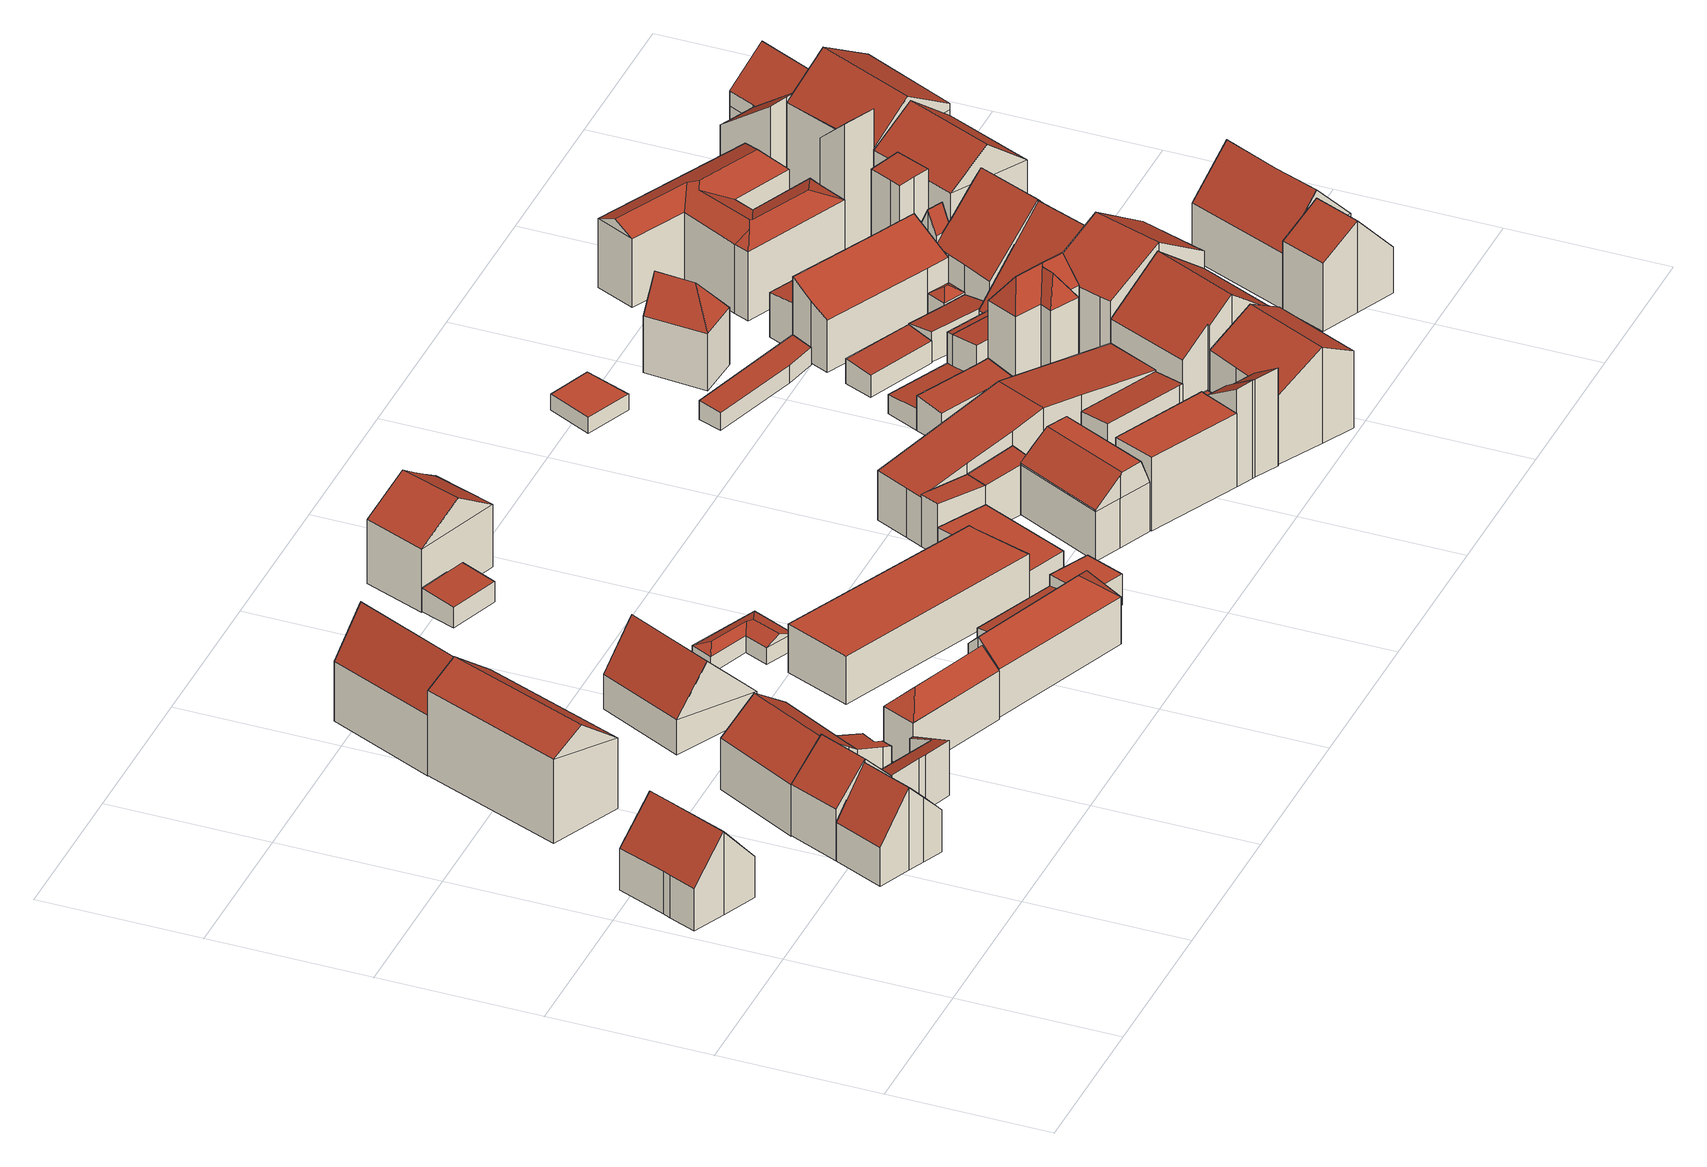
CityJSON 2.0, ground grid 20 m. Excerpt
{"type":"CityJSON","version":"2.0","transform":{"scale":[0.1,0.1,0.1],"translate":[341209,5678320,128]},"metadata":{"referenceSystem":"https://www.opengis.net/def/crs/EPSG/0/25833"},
"CityObjects":{
"building1":{"type":"Building","attributes":{"Dachtyp_tdc":"tdcGableRoof","Gemeindeschluessel":14729160,"Dachneigung":49.8,"QualitaetDacherkennung":57,"Geometrietyp2DReferenz":"3000","function":"31001_9998","roofType":"3100","measuredHeight":11.06},"geometry":[{"type":"MultiSurface","lod":"2","boundaries":[[[0,1,2,3]],[[1,4,5,2]],[[4,6,7,5]],[[6,8,9,7]],[[8,10,11,9]],[[10,12,13,11]],[[12,14,15,13]],[[14,0,3,15]],[[10,8,6,4,1,0]],[[0,14,12,10]],[[3,2,5,7,9,11,13,15]]],"semantics":{"surfaces":[{"type":"WallSurface"},{"type":"RoofSurface"},{"type":"GroundSurface"}],"values":[0,0,0,0,0,0,0,0,1,1,2]}}]},
"building2":{"type":"Building","attributes":{"Dachtyp_tdc":"tdcGableRoof","Gemeindeschluessel":14729160,"Dachneigung":52.69,"QualitaetDacherkennung":52,"Geometrietyp2DReferenz":"3000","function":"31001_9998","roofType":"3100","measuredHeight":10.91},"geometry":[{"type":"MultiSurface","lod":"2","boundaries":[[[16,17,18,19]],[[17,20,21,18]],[[20,22,23,21]],[[22,24,25,23]],[[24,26,27,25]],[[26,28,29,27]],[[28,30,31,29]],[[30,32,33,31]],[[32,34,35,33]],[[34,16,19,35]],[[30,28,26,24]],[[24,22,20,17,16,34,32,30]],[[19,18,21,23,25,27,29,31,33,35]]],"semantics":{"surfaces":[{"type":"WallSurface"},{"type":"RoofSurface"},{"type":"GroundSurface"}],"values":[0,0,0,0,0,0,0,0,0,0,1,1,2]}}]},
"building3":{"type":"Building","attributes":{"Dachtyp_tdc":"tdcGableRoof","Gemeindeschluessel":14729160,"Dachneigung":45.32,"QualitaetDacherkennung":79,"Geometrietyp2DReferenz":"3000","function":"31001_9998","roofType":"3100","measuredHeight":11.33},"geometry":[{"type":"MultiSurface","lod":"2","boundaries":[[[36,37,38,39]],[[37,40,41,38]],[[40,42,33,41]],[[42,43,44,33]],[[43,45,29,44]],[[45,46,47,29]],[[46,48,49,47]],[[48,50,51,49]],[[50,52,53,51]],[[52,36,39,53]],[[48,46,45,43]],[[43,42,40,37,36,52,50,48]],[[39,38,41,33,44,29,47,49,51,53]]],"semantics":{"surfaces":[{"type":"WallSurface"},{"type":"RoofSurface"},{"type":"GroundSurface"}],"values":[0,0,0,0,0,0,0,0,0,0,1,1,2]}}]},
"building4":{"type":"Building","attributes":{"Dachtyp_tdc":"tdcGableRoof","Gemeindeschluessel":14729160,"Dachneigung":38.03,"QualitaetDacherkennung":57,"Geometrietyp2DReferenz":"3000","function":"31001_9998","roofType":"3100","measuredHeight":13.62},"geometry":[{"type":"MultiSurface","lod":"2","boundaries":[[[54,55,56,57]],[[55,58,59,56]],[[58,60,61,59]],[[60,54,57,61]],[[58,55,62]],[[54,60,63]],[[55,54,63,62]],[[60,58,62,63]],[[57,56,59,61]]],"semantics":{"surfaces":[{"type":"WallSurface"},{"type":"RoofSurface"},{"type":"GroundSurface"}],"values":[0,0,0,0,0,0,1,1,2]}}]},
"building5":{"type":"Building","attributes":{"Dachtyp_tdc":"tdcPolyFlatRoof","Gemeindeschluessel":14729160,"Dachneigung":23.69,"QualitaetDacherkennung":56,"Geometrietyp2DReferenz":"3000","function":"31001_9998","roofType":"2100","measuredHeight":7.4},"geometry":[{"type":"MultiSurface","lod":"2","boundaries":[[[64,65,66,67]],[[65,68,69,66]],[[68,70,71,69]],[[70,72,73,71]],[[72,74,75,73]],[[74,76,77,75]],[[76,78,79,77]],[[78,64,67,79]],[[78,76,74,72,70,68,65,64]],[[67,66,69,71,73,75,77,79]]],"semantics":{"surfaces":[{"type":"WallSurface"},{"type":"RoofSurface"},{"type":"GroundSurface"}],"values":[0,0,0,0,0,0,0,0,1,2]}}]},
"building6":{"type":"Building","attributes":{"Dachtyp_tdc":"tdcGableRoof","Gemeindeschluessel":14729160,"Dachneigung":35.91,"QualitaetDacherkennung":65,"Geometrietyp2DReferenz":"3000","function":"31001_9998","roofType":"3100","measuredHeight":10.39},"geometry":[{"type":"MultiSurface","lod":"2","boundaries":[[[80,81,82,83]],[[81,84,85,82]],[[84,86,87,85]],[[86,88,89,87]],[[88,90,91,89]],[[90,92,93,91]],[[92,94,95,93]],[[94,80,83,95]],[[90,88,86,84]],[[84,81,80,94,92,90]],[[83,82,85,87,89,91,93,95]]],"semantics":{"surfaces":[{"type":"WallSurface"},{"type":"RoofSurface"},{"type":"GroundSurface"}],"values":[0,0,0,0,0,0,0,0,1,1,2]}}]},
"building7":{"type":"Building","attributes":{"Dachtyp_tdc":"tdcPolyFlatRoof","Gemeindeschluessel":14729160,"Dachneigung":19.47,"QualitaetDacherkennung":64,"Geometrietyp2DReferenz":"3000","function":"31001_9998","roofType":"2100","measuredHeight":6.83},"geometry":[{"type":"MultiSurface","lod":"2","boundaries":[[[80,94,96,53]],[[94,97,98,96]],[[97,99,100,98]],[[99,101,102,100]],[[101,103,104,102]],[[103,105,106,104]],[[105,80,53,106]],[[105,103,101,99,97,94,80]],[[53,96,98,100,102,104,106]]],"semantics":{"surfaces":[{"type":"WallSurface"},{"type":"RoofSurface"},{"type":"GroundSurface"}],"values":[0,0,0,0,0,0,0,1,2]}}]},
"building8":{"type":"Building","attributes":{"Dachtyp_tdc":"tdcGableRoof","Gemeindeschluessel":14729160,"Dachneigung":51.71,"QualitaetDacherkennung":82,"Geometrietyp2DReferenz":"3000","function":"31001_9998","roofType":"3100","measuredHeight":13.86},"geometry":[{"type":"MultiSurface","lod":"2","boundaries":[[[107,108,109,110]],[[108,111,112,109]],[[111,113,114,112]],[[113,107,110,114]],[[111,108,115]],[[107,113,116]],[[108,107,116,115]],[[113,111,115,116]],[[110,109,112,114]]],"semantics":{"surfaces":[{"type":"WallSurface"},{"type":"RoofSurface"},{"type":"GroundSurface"}],"values":[0,0,0,0,0,0,1,1,2]}}]},
"building9":{"type":"Building","attributes":{"Dachtyp_tdc":"tdcFreeFormRoof","Gemeindeschluessel":14729160,"Dachneigung":43.48,"QualitaetDacherkennung":66,"Geometrietyp2DReferenz":"3000","function":"31001_9998","roofType":"5000","measuredHeight":8.7},"geometry":[{"type":"MultiSurface","lod":"2","boundaries":[[[117,118,119,120]],[[118,121,122,119]],[[121,123,124,122]],[[123,125,126,124]],[[125,127,128,126]],[[127,117,120,128]],[[129,130,118,117]],[[127,131,130,129]],[[131,125,123,121,118,130]],[[117,127,129]],[[127,125,131]],[[120,119,122,124,126,128]]],"semantics":{"surfaces":[{"type":"WallSurface"},{"type":"RoofSurface"},{"type":"GroundSurface"}],"values":[0,0,0,0,0,0,1,1,1,0,0,2]}}]},
"building10":{"type":"Building","attributes":{"Dachtyp_tdc":"tdcFreeFormRoof","Gemeindeschluessel":14729160,"Dachneigung":45.43,"QualitaetDacherkennung":62,"Geometrietyp2DReferenz":"3000","function":"31001_9998","roofType":"5000","measuredHeight":10.4},"geometry":[{"type":"MultiSurface","lod":"2","boundaries":[[[132,133,134,135]],[[133,136,137,134]],[[136,138,139,137]],[[138,140,141,139]],[[140,142,143,141]],[[142,132,135,143]],[[144,145,138,136]],[[142,140,145,144,133,132]],[[136,133,144]],[[140,138,145]],[[135,134,137,139,141,143]]],"semantics":{"surfaces":[{"type":"WallSurface"},{"type":"RoofSurface"},{"type":"GroundSurface"}],"values":[0,0,0,0,0,0,1,1,0,0,2]}}]},
"building11":{"type":"Building","attributes":{"Dachtyp_tdc":"tdcHipAndGableRoof","Gemeindeschluessel":14729160,"Dachneigung":43.67,"QualitaetDacherkennung":72,"Geometrietyp2DReferenz":"3000","function":"31001_9998","roofType":"5000","measuredHeight":9.26},"geometry":[{"type":"MultiSurface","lod":"2","boundaries":[[[146,147,148,149]],[[147,150,151,148]],[[150,152,153,151]],[[152,154,155,153]],[[154,156,157,155]],[[156,158,159,157]],[[158,146,149,159]],[[154,152,160]],[[152,150,147,146,158,160]],[[158,156,154,160]],[[149,148,151,153,155,157,159]]],"semantics":{"surfaces":[{"type":"WallSurface"},{"type":"RoofSurface"},{"type":"GroundSurface"}],"values":[0,0,0,0,0,0,0,1,1,1,2]}}]},
"building12":{"type":"Building","attributes":{"Dachtyp_tdc":"tdcFreeFormRoof","Gemeindeschluessel":14729160,"Dachneigung":22.75,"QualitaetDacherkennung":41,"Geometrietyp2DReferenz":"3000","function":"31001_9998","roofType":"5000","measuredHeight":3.1},"geometry":[{"type":"MultiSurface","lod":"2","boundaries":[[[161,162,163,164]],[[162,165,166,163]],[[165,167,168,166]],[[167,169,170,168]],[[169,171,172,170]],[[171,161,164,172]],[[173,171,169]],[[174,173,169,167]],[[175,176,174,167,165]],[[175,165,162]],[[176,175,162,161]],[[173,174,176,161,171]],[[164,163,166,168,170,172]]],"semantics":{"surfaces":[{"type":"WallSurface"},{"type":"RoofSurface"},{"type":"GroundSurface"}],"values":[0,0,0,0,0,0,1,1,1,0,1,1,2]}}]},
"building13":{"type":"Building","attributes":{"Dachtyp_tdc":"tdcPolyFlatRoof","Gemeindeschluessel":14729160,"Dachneigung":0,"QualitaetDacherkennung":70,"Geometrietyp2DReferenz":"3000","function":"31001_9998","roofType":"1000","measuredHeight":6.33},"geometry":[{"type":"MultiSurface","lod":"2","boundaries":[[[177,178,179,180]],[[178,181,182,179]],[[181,183,184,182]],[[183,185,186,184]],[[185,177,180,186]],[[185,183,181,178,177]],[[180,179,182,184,186]]],"semantics":{"surfaces":[{"type":"WallSurface"},{"type":"RoofSurface"},{"type":"GroundSurface"}],"values":[0,0,0,0,0,1,2]}}]},
"building14":{"type":"Building","attributes":{"Dachtyp_tdc":"tdcPolyFlatRoof","Gemeindeschluessel":14729160,"Dachneigung":7.71,"QualitaetDacherkennung":52,"Geometrietyp2DReferenz":"3000","function":"31001_9998","roofType":"2100","measuredHeight":3.51},"geometry":[{"type":"MultiSurface","lod":"2","boundaries":[[[187,188,153,189]],[[188,190,151,153]],[[190,191,148,151]],[[191,192,193,148]],[[192,187,189,193]],[[192,191,190,188,187]],[[189,153,151,148,193]]],"semantics":{"surfaces":[{"type":"WallSurface"},{"type":"RoofSurface"},{"type":"GroundSurface"}],"values":[0,0,0,0,0,1,2]}}]},
"building15":{"type":"Building","attributes":{"Dachtyp_tdc":"tdcPolyFlatRoof","Gemeindeschluessel":14729160,"Dachneigung":4.31,"QualitaetDacherkennung":67,"Geometrietyp2DReferenz":"3000","function":"31001_9998","roofType":"2100","measuredHeight":3.12},"geometry":[{"type":"MultiSurface","lod":"2","boundaries":[[[194,195,196,197]],[[195,198,199,196]],[[198,200,201,199]],[[200,194,197,201]],[[200,198,195,194]],[[197,196,199,201]]],"semantics":{"surfaces":[{"type":"WallSurface"},{"type":"RoofSurface"},{"type":"GroundSurface"}],"values":[0,0,0,0,1,2]}}]},
"building16":{"type":"Building","attributes":{"Dachtyp_tdc":"tdcFreeFormRoof","Gemeindeschluessel":14729160,"Dachneigung":32.2,"QualitaetDacherkennung":56,"Geometrietyp2DReferenz":"3000","function":"31001_9998","roofType":"5000","measuredHeight":12.12},"geometry":[{"type":"MultiSurface","lod":"2","boundaries":[[[202,203,204,205]],[[203,206,207,204]],[[206,208,209,207]],[[208,210,211,209]],[[210,212,213,211]],[[212,202,205,213]],[[214,215,208,206]],[[203,202,212,210,215,214]],[[210,208,215]],[[206,203,214]],[[205,204,207,209,211,213]]],"semantics":{"surfaces":[{"type":"WallSurface"},{"type":"RoofSurface"},{"type":"GroundSurface"}],"values":[0,0,0,0,0,0,1,1,0,0,2]}}]},
"building17":{"type":"Building","attributes":{"Dachtyp_tdc":"tdcPolyFlatRoof","Gemeindeschluessel":14729160,"Dachneigung":0,"QualitaetDacherkennung":23,"Geometrietyp2DReferenz":"3000","function":"31001_9998","roofType":"1000","measuredHeight":4.04},"geometry":[{"type":"MultiSurface","lod":"2","boundaries":[[[216,217,218,219]],[[217,220,221,218]],[[220,222,223,221]],[[222,216,219,223]],[[222,220,217,216]],[[219,218,221,223]]],"semantics":{"surfaces":[{"type":"WallSurface"},{"type":"RoofSurface"},{"type":"GroundSurface"}],"values":[0,0,0,0,1,2]}}]},
"building18":{"type":"Building","attributes":{"Dachtyp_tdc":"tdcPolyFlatRoof","Gemeindeschluessel":14729160,"Dachneigung":0,"QualitaetDacherkennung":73,"Geometrietyp2DReferenz":"3000","function":"31001_9998","roofType":"1000","measuredHeight":3.64},"geometry":[{"type":"MultiSurface","lod":"2","boundaries":[[[224,225,226,227]],[[225,228,229,226]],[[228,230,231,229]],[[230,232,233,231]],[[232,234,235,233]],[[234,224,227,235]],[[234,232,230,228,225,224]],[[227,226,229,231,233,235]]],"semantics":{"surfaces":[{"type":"WallSurface"},{"type":"RoofSurface"},{"type":"GroundSurface"}],"values":[0,0,0,0,0,0,1,2]}}]},
"building19":{"type":"Building","attributes":{"Dachtyp_tdc":"tdcCutGableRoof","Gemeindeschluessel":14729160,"Dachneigung":37.45,"QualitaetDacherkennung":50,"Geometrietyp2DReferenz":"3000","function":"31001_9998","roofType":"9999","measuredHeight":9.85},"geometry":[{"type":"MultiSurface","lod":"2","boundaries":[[[236,237,238,239]],[[237,240,241,238]],[[240,242,243,241]],[[242,244,245,243]],[[244,246,247,245]],[[246,248,249,247]],[[248,236,239,249]],[[250,251,252,253,254,255]],[[244,256,257,258,259]],[[258,253,252,259]],[[240,257,256,242]],[[237,254,253,258,257,240]],[[242,256,244]],[[236,255,254,237]],[[248,250,255,236]],[[246,251,250,248]],[[244,259,252,251,246]],[[239,238,241,243,245,247,249]]],"semantics":{"surfaces":[{"type":"WallSurface"},{"type":"RoofSurface"},{"type":"GroundSurface"}],"values":[0,0,0,0,0,0,0,1,1,1,0,0,0,0,0,0,0,2]}}]},
"building20":{"type":"Building","attributes":{"Dachtyp_tdc":"tdcPolyFlatRoof","Gemeindeschluessel":14729160,"Dachneigung":5.41,"QualitaetDacherkennung":59,"Geometrietyp2DReferenz":"3000","function":"31001_9998","roofType":"2100","measuredHeight":6.73},"geometry":[{"type":"MultiSurface","lod":"2","boundaries":[[[260,261,262,227]],[[261,263,264,262]],[[263,265,266,264]],[[265,236,267,266]],[[236,260,227,267]],[[236,265,263,261,260]],[[227,262,264,266,267]]],"semantics":{"surfaces":[{"type":"WallSurface"},{"type":"RoofSurface"},{"type":"GroundSurface"}],"values":[0,0,0,0,0,1,2]}}]},
"building21":{"type":"Building","attributes":{"Gemeindeschluessel":14729160,"Geometrietyp2DReferenz":"3000","function":"31001_9998","roofType":"9999"},"children":["building21-1","building21-2","building21-3"]},
"building21-1":{"type":"BuildingPart","attributes":{"Dachtyp_tdc":"tdcPolyFlatRoof","Dachneigung":0,"QualitaetDacherkennung":67,"Geometrietyp2DReferenz":"3000","roofType":"1000","measuredHeight":9.72},"parents":["building21"],"geometry":[{"type":"MultiSurface","lod":"2","boundaries":[[[268,269,270,271]],[[269,272,273,270]],[[274,275,276,277]],[[275,268,271,276]],[[275,274,272,269,268]],[[271,270,273,277,276]],[[277,273,272,274]]],"semantics":{"surfaces":[{"type":"WallSurface"},{"type":"RoofSurface"},{"type":"GroundSurface"},{"type":"ClosureSurface"}],"values":[0,0,0,0,1,2,3]}}]},
"building21-2":{"type":"BuildingPart","attributes":{"Dachtyp_tdc":"tdcPolyFlatRoof","Dachneigung":34.89,"QualitaetDacherkennung":57,"Geometrietyp2DReferenz":"3000","roofType":"2100","measuredHeight":12.95},"parents":["building21"],"geometry":[{"type":"MultiSurface","lod":"2","boundaries":[[[278,279,280,281]],[[279,282,283,280]],[[282,284,285,283]],[[284,282,279,278,286]],[[281,280,283,285]],[[278,281,285,284,286]]],"semantics":{"surfaces":[{"type":"WallSurface"},{"type":"RoofSurface"},{"type":"GroundSurface"},{"type":"ClosureSurface"}],"values":[0,0,0,1,2,3]}}]},
"building21-3":{"type":"BuildingPart","attributes":{"Dachtyp_tdc":"tdcPolyFlatRoof","Dachneigung":34.22,"QualitaetDacherkennung":49,"Geometrietyp2DReferenz":"3000","roofType":"2100","measuredHeight":12.9},"parents":["building21"],"geometry":[{"type":"MultiSurface","lod":"2","boundaries":[[[287,288,289,273,272]],[[288,290,278,281,289]],[[284,291,292,285]],[[291,293,274,277,292]],[[293,291,284,286,290,288,287]],[[273,289,281,285,292,277]],[[286,278,290]],[[285,281,278,286,284]],[[287,272,274,293]],[[272,273,277,274]]],"semantics":{"surfaces":[{"type":"WallSurface"},{"type":"RoofSurface"},{"type":"GroundSurface"},{"type":"ClosureSurface"}],"values":[0,0,0,0,1,2,0,3,0,3]}}]},
"building22":{"type":"Building","attributes":{"Gemeindeschluessel":14729160,"Geometrietyp2DReferenz":"3000","function":"31001_9998","roofType":"9999"},"children":["building22-1","building22-2","building22-3"]},
"building22-1":{"type":"BuildingPart","attributes":{"Dachtyp_tdc":"tdcPolyFlatRoof","Dachneigung":5.99,"QualitaetDacherkennung":62,"Geometrietyp2DReferenz":"3000","roofType":"2100","measuredHeight":6.93},"parents":["building22"],"geometry":[{"type":"MultiSurface","lod":"2","boundaries":[[[294,295,296,297]],[[295,298,299,296]],[[298,300,301,299]],[[302,294,297,303]],[[302,300,298,295,294]],[[297,296,299,301,303]],[[303,301,300,302]]],"semantics":{"surfaces":[{"type":"WallSurface"},{"type":"RoofSurface"},{"type":"GroundSurface"},{"type":"ClosureSurface"}],"values":[0,0,0,0,1,2,3]}}]},
"building22-2":{"type":"BuildingPart","attributes":{"Dachtyp_tdc":"tdcGableRoof","Dachneigung":10.01,"QualitaetDacherkennung":17,"Geometrietyp2DReferenz":"3000","roofType":"3100","measuredHeight":9.73},"parents":["building22"],"geometry":[{"type":"MultiSurface","lod":"2","boundaries":[[[304,305,306,307]],[[305,308,309,306]],[[308,310,311,309]],[[310,312,313,311]],[[312,314,302,303,313]],[[315,316,317,301,300]],[[316,318,319,317]],[[318,320,261,321,319]],[[316,315,314,312,310]],[[310,308,305,304,322,320,318,316]],[[307,306,309,311,313,303,301,317,319,321]],[[300,302,314,315]],[[300,301,303,302]],[[322,261,320]],[[304,307,321,261,322]]],"semantics":{"surfaces":[{"type":"WallSurface"},{"type":"RoofSurface"},{"type":"GroundSurface"},{"type":"ClosureSurface"}],"values":[0,0,0,0,0,0,0,0,1,1,2,0,3,0,3]}}]},
"building22-3":{"type":"BuildingPart","attributes":{"Dachtyp_tdc":"tdcPolyFlatRoof","Dachneigung":4.79,"QualitaetDacherkennung":54,"Geometrietyp2DReferenz":"3000","roofType":"2100","measuredHeight":6.9},"parents":["building22"],"geometry":[{"type":"MultiSurface","lod":"2","boundaries":[[[261,260,323,321]],[[260,324,325,323]],[[324,326,304,307,325]],[[326,324,260,261,322]],[[321,323,325,307]],[[322,304,326]],[[261,321,307,304,322]]],"semantics":{"surfaces":[{"type":"WallSurface"},{"type":"RoofSurface"},{"type":"GroundSurface"},{"type":"ClosureSurface"}],"values":[0,0,0,1,2,0,3]}}]},
"building23":{"type":"Building","attributes":{"Dachtyp_tdc":"tdcPolyFlatRoof","Gemeindeschluessel":14729160,"Dachneigung":0,"QualitaetDacherkennung":87,"Geometrietyp2DReferenz":"3000","function":"31001_9998","roofType":"1000","measuredHeight":2.1},"geometry":[{"type":"MultiSurface","lod":"2","boundaries":[[[327,328,329,330]],[[328,331,332,329]],[[331,333,334,332]],[[333,327,330,334]],[[333,331,328,327]],[[330,329,332,334]]],"semantics":{"surfaces":[{"type":"WallSurface"},{"type":"RoofSurface"},{"type":"GroundSurface"}],"values":[0,0,0,0,1,2]}}]},
"building24":{"type":"Building","attributes":{"Dachtyp_tdc":"tdcPolyFlatRoof","Gemeindeschluessel":14729160,"Dachneigung":0,"QualitaetDacherkennung":51,"Geometrietyp2DReferenz":"3000","function":"31001_9998","roofType":"1000","measuredHeight":3.77},"geometry":[{"type":"MultiSurface","lod":"2","boundaries":[[[335,336,337,338]],[[336,339,340,337]],[[339,341,342,340]],[[341,343,344,342]],[[343,345,346,344]],[[345,335,338,346]],[[345,343,341,339,336,335]],[[338,337,340,342,344,346]]],"semantics":{"surfaces":[{"type":"WallSurface"},{"type":"RoofSurface"},{"type":"GroundSurface"}],"values":[0,0,0,0,0,0,1,2]}}]},
"building25":{"type":"Building","attributes":{"Dachtyp_tdc":"tdcPolyFlatRoof","Gemeindeschluessel":14729160,"Dachneigung":6.42,"QualitaetDacherkennung":76,"Geometrietyp2DReferenz":"3000","function":"31001_9998","roofType":"2100","measuredHeight":4.67},"geometry":[{"type":"MultiSurface","lod":"2","boundaries":[[[347,348,349,350]],[[348,351,352,349]],[[351,353,354,352]],[[353,355,356,354]],[[355,347,350,356]],[[355,353,351,348,347]],[[350,349,352,354,356]]],"semantics":{"surfaces":[{"type":"WallSurface"},{"type":"RoofSurface"},{"type":"GroundSurface"}],"values":[0,0,0,0,0,1,2]}}]},
"building26":{"type":"Building","attributes":{"Dachtyp_tdc":"tdcGableRoof","Gemeindeschluessel":14729160,"Dachneigung":30.33,"QualitaetDacherkennung":62,"Geometrietyp2DReferenz":"3000","function":"31001_9998","roofType":"3100","measuredHeight":12.71},"geometry":[{"type":"MultiSurface","lod":"2","boundaries":[[[357,358,359,360]],[[358,361,362,359]],[[361,363,338,362]],[[363,364,346,338]],[[364,365,366,346]],[[365,367,368,366]],[[367,369,370,368]],[[369,357,360,370]],[[365,364,363,361,358,357]],[[357,369,367,365]],[[360,359,362,338,346,366,368,370]]],"semantics":{"surfaces":[{"type":"WallSurface"},{"type":"RoofSurface"},{"type":"GroundSurface"}],"values":[0,0,0,0,0,0,0,0,1,1,2]}}]},
"building27":{"type":"Building","attributes":{"Dachtyp_tdc":"tdcPolyFlatRoof","Gemeindeschluessel":14729160,"Dachneigung":4.83,"QualitaetDacherkennung":53,"Geometrietyp2DReferenz":"3000","function":"31001_9998","roofType":"2100","measuredHeight":2.94},"geometry":[{"type":"MultiSurface","lod":"2","boundaries":[[[371,372,352,373]],[[372,374,349,352]],[[374,375,376,349]],[[375,371,373,376]],[[375,374,372,371]],[[373,352,349,376]]],"semantics":{"surfaces":[{"type":"WallSurface"},{"type":"RoofSurface"},{"type":"GroundSurface"}],"values":[0,0,0,0,1,2]}}]},
"building28":{"type":"Building","attributes":{"Dachtyp_tdc":"tdcPolyFlatRoof","Gemeindeschluessel":14729160,"Dachneigung":4.22,"QualitaetDacherkennung":62,"Geometrietyp2DReferenz":"3000","function":"31001_9998","roofType":"2100","measuredHeight":2.52},"geometry":[{"type":"MultiSurface","lod":"2","boundaries":[[[377,378,379,380]],[[378,381,382,379]],[[381,383,384,382]],[[383,385,386,384]],[[385,377,380,386]],[[385,383,381,378,377]],[[380,379,382,384,386]]],"semantics":{"surfaces":[{"type":"WallSurface"},{"type":"RoofSurface"},{"type":"GroundSurface"}],"values":[0,0,0,0,0,1,2]}}]},
"building29":{"type":"Building","attributes":{"Dachtyp_tdc":"tdcFreeFormRoof","Gemeindeschluessel":14729160,"Dachneigung":56.54,"QualitaetDacherkennung":13,"Geometrietyp2DReferenz":"3000","function":"31001_9998","roofType":"5000","measuredHeight":15.42},"geometry":[{"type":"MultiSurface","lod":"2","boundaries":[[[387,388,389,390]],[[388,391,392,389]],[[391,393,394,392]],[[393,395,396,394]],[[395,397,398,396]],[[397,399,400,398]],[[399,401,402,400]],[[401,403,404,402]],[[403,387,390,404]],[[387,405,406]],[[387,407,405]],[[403,407,387]],[[407,403,401]],[[407,401,399]],[[405,407,399,397]],[[408,409,405,397,395]],[[408,395,393]],[[409,408,393,391]],[[406,405,409,391,388]],[[406,388,387]],[[390,389,392,394,396,398,400,402,404]]],"semantics":{"surfaces":[{"type":"WallSurface"},{"type":"RoofSurface"},{"type":"GroundSurface"}],"values":[0,0,0,0,0,0,0,0,0,1,1,1,1,1,1,1,1,1,1,0,2]}}]},
"building30":{"type":"Building","attributes":{"Dachtyp_tdc":"tdcFreeFormRoof","Gemeindeschluessel":14729160,"Dachneigung":56.66,"QualitaetDacherkennung":7,"Geometrietyp2DReferenz":"3000","function":"31001_9998","roofType":"5000","measuredHeight":11.67},"geometry":[{"type":"MultiSurface","lod":"2","boundaries":[[[410,411,412,413]],[[411,414,415,412]],[[414,416,417,415]],[[416,410,413,417]],[[418,419,416,414]],[[418,414,411]],[[419,418,411,410]],[[419,410,416]],[[413,412,415,417]]],"semantics":{"surfaces":[{"type":"WallSurface"},{"type":"RoofSurface"},{"type":"GroundSurface"}],"values":[0,0,0,0,1,1,1,0,2]}}]},
"building31":{"type":"Building","attributes":{"Dachtyp_tdc":"tdcGableRoof","Gemeindeschluessel":14729160,"Dachneigung":38.18,"QualitaetDacherkennung":81,"Geometrietyp2DReferenz":"3000","function":"31001_9998","roofType":"3100","measuredHeight":15.2},"geometry":[{"type":"MultiSurface","lod":"2","boundaries":[[[420,421,346,422]],[[421,423,344,346]],[[423,424,342,344]],[[424,425,426,342]],[[425,427,428,426]],[[427,429,430,428]],[[429,431,368,430]],[[431,420,422,368]],[[427,425,424,423,421,420]],[[420,431,429,427]],[[422,346,344,342,426,428,430,368]]],"semantics":{"surfaces":[{"type":"WallSurface"},{"type":"RoofSurface"},{"type":"GroundSurface"}],"values":[0,0,0,0,0,0,0,0,1,1,2]}}]},
"building32":{"type":"Building","attributes":{"Dachtyp_tdc":"tdcPolyFlatRoof","Gemeindeschluessel":14729160,"Dachneigung":5.33,"QualitaetDacherkennung":73,"Geometrietyp2DReferenz":"3000","function":"31001_9998","roofType":"2100","measuredHeight":3.2},"geometry":[{"type":"MultiSurface","lod":"2","boundaries":[[[432,433,434,435]],[[433,436,437,434]],[[436,438,439,437]],[[438,432,435,439]],[[438,436,433,432]],[[435,434,437,439]]],"semantics":{"surfaces":[{"type":"WallSurface"},{"type":"RoofSurface"},{"type":"GroundSurface"}],"values":[0,0,0,0,1,2]}}]},
"building33":{"type":"Building","attributes":{"Gemeindeschluessel":14729160,"Geometrietyp2DReferenz":"3000","function":"31001_9998","roofType":"9999"},"children":["building33-1","building33-2"]},
"building33-1":{"type":"BuildingPart","attributes":{"Dachtyp_tdc":"tdcPolyFlatRoof","Dachneigung":5.99,"QualitaetDacherkennung":30,"Geometrietyp2DReferenz":"3000","roofType":"2100","measuredHeight":6.61},"parents":["building33"],"geometry":[{"type":"MultiSurface","lod":"2","boundaries":[[[440,441,442,443]],[[444,445,446,447]],[[445,440,443,446]],[[445,444,448,441,440]],[[443,442,447,446]],[[444,447,442,441,448]]],"semantics":{"surfaces":[{"type":"WallSurface"},{"type":"RoofSurface"},{"type":"GroundSurface"},{"type":"ClosureSurface"}],"values":[0,0,0,1,2,3]}}]},
"building33-2":{"type":"BuildingPart","attributes":{"Dachtyp_tdc":"tdcPolyFlatRoof","Dachneigung":6.43,"QualitaetDacherkennung":52,"Geometrietyp2DReferenz":"3000","roofType":"2100","measuredHeight":7.04},"parents":["building33"],"geometry":[{"type":"MultiSurface","lod":"2","boundaries":[[[449,450,451,452]],[[450,453,454,451]],[[453,455,456,454]],[[455,444,447,456]],[[441,457,458,442]],[[457,449,452,458]],[[457,441,448,444,455,453,450,449]],[[452,451,454,456,447,442,458]],[[442,447,444,448,441]]],"semantics":{"surfaces":[{"type":"WallSurface"},{"type":"RoofSurface"},{"type":"GroundSurface"},{"type":"ClosureSurface"}],"values":[0,0,0,0,0,0,1,2,3]}}]},
"building34":{"type":"Building","attributes":{"Dachtyp_tdc":"tdcGableRoof","Gemeindeschluessel":14729160,"Dachneigung":32.73,"QualitaetDacherkennung":71,"Geometrietyp2DReferenz":"3000","function":"31001_9998","roofType":"3100","measuredHeight":16.4},"geometry":[{"type":"MultiSurface","lod":"2","boundaries":[[[459,460,390,389]],[[460,461,462,390]],[[461,463,464,462]],[[463,465,466,464]],[[465,467,468,466]],[[467,469,470,468]],[[469,471,472,470]],[[471,459,389,472]],[[467,465,463,461]],[[461,460,459,471,469,467]],[[389,390,462,464,466,468,470,472]]],"semantics":{"surfaces":[{"type":"WallSurface"},{"type":"RoofSurface"},{"type":"GroundSurface"}],"values":[0,0,0,0,0,0,0,0,1,1,2]}}]},
"building35":{"type":"Building","attributes":{"Dachtyp_tdc":"tdcPolyFlatRoof","Gemeindeschluessel":14729160,"Dachneigung":12.24,"QualitaetDacherkennung":67,"Geometrietyp2DReferenz":"3000","function":"31001_9998","roofType":"2100","measuredHeight":4.06},"geometry":[{"type":"MultiSurface","lod":"2","boundaries":[[[473,474,475,476]],[[474,477,478,475]],[[477,479,480,478]],[[479,481,482,480]],[[481,483,484,482]],[[483,473,476,484]],[[483,481,479,477,474,473]],[[476,475,478,480,482,484]]],"semantics":{"surfaces":[{"type":"WallSurface"},{"type":"RoofSurface"},{"type":"GroundSurface"}],"values":[0,0,0,0,0,0,1,2]}}]},
"building36":{"type":"Building","attributes":{"Dachtyp_tdc":"tdcPolyFlatRoof","Gemeindeschluessel":14729160,"Dachneigung":28.48,"QualitaetDacherkennung":63,"Geometrietyp2DReferenz":"3000","function":"31001_9998","roofType":"2100","measuredHeight":9.85},"geometry":[{"type":"MultiSurface","lod":"2","boundaries":[[[485,486,487,488]],[[486,489,490,487]],[[489,491,492,490]],[[491,493,494,492]],[[493,495,496,494]],[[495,497,498,496]],[[497,499,500,498]],[[499,485,488,500]],[[499,497,495,493,491,489,486,485]],[[488,487,490,492,494,496,498,500]]],"semantics":{"surfaces":[{"type":"WallSurface"},{"type":"RoofSurface"},{"type":"GroundSurface"}],"values":[0,0,0,0,0,0,0,0,1,2]}}]},
"building37":{"type":"Building","attributes":{"Dachtyp_tdc":"tdcPolyFlatRoof","Gemeindeschluessel":14729160,"Dachneigung":5.84,"QualitaetDacherkennung":35,"Geometrietyp2DReferenz":"3000","function":"31001_9998","roofType":"2100","measuredHeight":6.31},"geometry":[{"type":"MultiSurface","lod":"2","boundaries":[[[501,502,503,504]],[[502,505,506,503]],[[505,507,508,506]],[[507,509,510,508]],[[509,501,504,510]],[[509,507,505,502,501]],[[504,503,506,508,510]]],"semantics":{"surfaces":[{"type":"WallSurface"},{"type":"RoofSurface"},{"type":"GroundSurface"}],"values":[0,0,0,0,0,1,2]}}]},
"building38":{"type":"Building","attributes":{"Dachtyp_tdc":"tdcFreeFormRoof","Gemeindeschluessel":14729160,"Dachneigung":35.49,"QualitaetDacherkennung":16,"Geometrietyp2DReferenz":"3000","function":"31001_9998","roofType":"5000","measuredHeight":4.35},"geometry":[{"type":"MultiSurface","lod":"2","boundaries":[[[511,512,480,482]],[[512,513,514,480]],[[513,515,516,514]],[[515,511,482,516]],[[517,518,515,513]],[[517,513,512]],[[518,517,512,511]],[[518,511,515]],[[482,480,514,516]]],"semantics":{"surfaces":[{"type":"WallSurface"},{"type":"RoofSurface"},{"type":"GroundSurface"}],"values":[0,0,0,0,1,1,1,1,2]}}]},
"building39":{"type":"Building","attributes":{"Dachtyp_tdc":"tdcGableRoof","Gemeindeschluessel":14729160,"Dachneigung":49.8,"QualitaetDacherkennung":67,"Geometrietyp2DReferenz":"3000","function":"31001_9998","roofType":"3100","measuredHeight":14.13},"geometry":[{"type":"MultiSurface","lod":"2","boundaries":[[[519,520,390,521]],[[520,522,523,390]],[[522,524,525,523]],[[524,526,527,525]],[[526,528,529,527]],[[528,530,531,529]],[[530,532,533,531]],[[532,534,535,533]],[[534,536,464,535]],[[536,519,521,464]],[[532,530,528,526,524,522,520,519]],[[519,536,534,532]],[[521,390,523,525,527,529,531,533,535,464]]],"semantics":{"surfaces":[{"type":"WallSurface"},{"type":"RoofSurface"},{"type":"GroundSurface"}],"values":[0,0,0,0,0,0,0,0,0,0,1,1,2]}}]},
"building40":{"type":"Building","attributes":{"Dachtyp_tdc":"tdcGableRoof","Gemeindeschluessel":14729160,"Dachneigung":33.02,"QualitaetDacherkennung":14,"Geometrietyp2DReferenz":"3000","function":"31001_9998","roofType":"3100","measuredHeight":6.47},"geometry":[{"type":"MultiSurface","lod":"2","boundaries":[[[537,538,510,504]],[[538,539,540,510]],[[539,541,542,540]],[[541,537,504,542]],[[539,538,543]],[[537,541,544]],[[538,537,544,543]],[[541,539,543,544]],[[504,510,540,542]]],"semantics":{"surfaces":[{"type":"WallSurface"},{"type":"RoofSurface"},{"type":"GroundSurface"}],"values":[0,0,0,0,0,0,1,1,2]}}]},
"building41":{"type":"Building","attributes":{"Gemeindeschluessel":14729160,"Geometrietyp2DReferenz":"3000","function":"31001_9998","roofType":"9999"},"children":["building41-1","building41-2"]},
"building41-1":{"type":"BuildingPart","attributes":{"Dachtyp_tdc":"tdcGableRoof","Dachneigung":48.1,"QualitaetDacherkennung":47,"Geometrietyp2DReferenz":"3000","roofType":"3100","measuredHeight":14.41},"parents":["building41"],"geometry":[{"type":"MultiSurface","lod":"2","boundaries":[[[545,546,547,548]],[[549,550,551,552,553]],[[550,554,555,551]],[[554,556,557,555]],[[556,558,559,557]],[[558,560,561,559]],[[560,562,563,561]],[[562,545,548,563]],[[558,556,554,550]],[[550,549,564,546,545,562,560,558]],[[548,547,552,551,555,557,559,561,563]],[[553,564,549]],[[552,547,546,564,553]]],"semantics":{"surfaces":[{"type":"WallSurface"},{"type":"RoofSurface"},{"type":"GroundSurface"},{"type":"ClosureSurface"}],"values":[0,0,0,0,0,0,0,0,1,1,2,0,3]}}]},
"building41-2":{"type":"BuildingPart","attributes":{"Dachtyp_tdc":"tdcGableRoof","Dachneigung":65.48,"QualitaetDacherkennung":3,"Geometrietyp2DReferenz":"3000","roofType":"3100","measuredHeight":11.31},"parents":["building41"],"geometry":[{"type":"MultiSurface","lod":"2","boundaries":[[[565,566,567,568]],[[566,569,570,567]],[[569,571,572,570]],[[571,553,552,572]],[[573,565,568,547,546]],[[571,569,566,565]],[[565,573,564,553,571]],[[568,567,570,572,552,547]],[[573,546,564]],[[546,547,552,553,564]]],"semantics":{"surfaces":[{"type":"WallSurface"},{"type":"RoofSurface"},{"type":"GroundSurface"},{"type":"ClosureSurface"}],"values":[0,0,0,0,0,1,1,2,0,3]}}]},
"building42":{"type":"Building","attributes":{"Dachtyp_tdc":"tdcGableRoof","Gemeindeschluessel":14729160,"Dachneigung":48.15,"QualitaetDacherkennung":69,"Geometrietyp2DReferenz":"3000","function":"31001_9998","roofType":"3100","measuredHeight":12.14},"geometry":[{"type":"MultiSurface","lod":"2","boundaries":[[[574,575,576,577]],[[575,578,579,576]],[[578,580,581,579]],[[580,582,583,581]],[[582,584,585,583]],[[584,586,587,585]],[[586,574,577,587]],[[582,580,578,575]],[[575,574,586,584,582]],[[577,576,579,581,583,585,587]]],"semantics":{"surfaces":[{"type":"WallSurface"},{"type":"RoofSurface"},{"type":"GroundSurface"}],"values":[0,0,0,0,0,0,0,1,1,2]}}]},
"building43":{"type":"Building","attributes":{"Dachtyp_tdc":"tdcPolyFlatRoof","Gemeindeschluessel":14729160,"Dachneigung":5,"QualitaetDacherkennung":40,"Geometrietyp2DReferenz":"3000","function":"31001_9998","roofType":"2100","measuredHeight":14.63},"geometry":[{"type":"MultiSurface","lod":"2","boundaries":[[[588,589,590,591]],[[589,592,593,590]],[[592,594,595,593]],[[594,596,570,595]],[[596,597,567,570]],[[597,588,591,567]],[[597,596,594,592,589,588]],[[591,590,593,595,570,567]]],"semantics":{"surfaces":[{"type":"WallSurface"},{"type":"RoofSurface"},{"type":"GroundSurface"}],"values":[0,0,0,0,0,0,1,2]}}]},
"building44":{"type":"Building","attributes":{"Dachtyp_tdc":"tdcFreeFormRoof","Gemeindeschluessel":14729160,"Dachneigung":24.38,"QualitaetDacherkennung":22,"Geometrietyp2DReferenz":"3000","function":"31001_9998","roofType":"5000","measuredHeight":10.84},"geometry":[{"type":"MultiSurface","lod":"2","boundaries":[[[598,599,600,601]],[[599,602,603,600]],[[602,604,605,603]],[[604,606,607,605]],[[606,608,609,607]],[[608,610,611,609]],[[610,612,613,611]],[[612,614,615,613]],[[614,616,617,615]],[[616,618,619,617]],[[618,620,621,619]],[[620,598,601,621]],[[622,623,616,614]],[[624,625,626,627,622,614,612]],[[624,612,610]],[[628,629,625,624,610,608]],[[608,606,604,628]],[[629,628,604,602]],[[626,625,629,602,599]],[[630,627,626,599,598]],[[630,598,620]],[[623,622,627,630,620,618]],[[616,623,618]],[[601,600,603,605,607,609,611,613,615,617,619,621]]],"semantics":{"surfaces":[{"type":"WallSurface"},{"type":"RoofSurface"},{"type":"GroundSurface"}],"values":[0,0,0,0,0,0,0,0,0,0,0,0,1,1,1,1,1,1,1,1,1,1,0,2]}}]},
"building45":{"type":"Building","attributes":{"Dachtyp_tdc":"tdcFreeFormRoof","Gemeindeschluessel":14729160,"Dachneigung":47.08,"QualitaetDacherkennung":46,"Geometrietyp2DReferenz":"3000","function":"31001_9998","roofType":"5000","measuredHeight":13.27},"geometry":[{"type":"MultiSurface","lod":"2","boundaries":[[[631,632,585,633]],[[632,634,581,585]],[[634,635,636,581]],[[635,637,638,636]],[[637,631,633,638]],[[639,637,635]],[[640,641,639,635,634]],[[640,634,632]],[[641,640,632,631]],[[639,641,631,637]],[[633,585,581,636,638]]],"semantics":{"surfaces":[{"type":"WallSurface"},{"type":"RoofSurface"},{"type":"GroundSurface"}],"values":[0,0,0,0,0,0,1,0,1,1,2]}}]},
"building46":{"type":"Building","attributes":{"Dachtyp_tdc":"tdcFreeFormRoof","Gemeindeschluessel":14729160,"Dachneigung":39.28,"QualitaetDacherkennung":57,"Geometrietyp2DReferenz":"3000","function":"31001_9998","roofType":"5000","measuredHeight":16.96},"geometry":[{"type":"MultiSurface","lod":"2","boundaries":[[[642,643,644,645]],[[643,646,647,644]],[[646,648,649,647]],[[648,650,651,649]],[[650,652,653,651]],[[652,642,645,653]],[[654,655,652,650,648,646]],[[643,642,655,654]],[[646,643,654]],[[642,652,655]],[[645,644,647,649,651,653]]],"semantics":{"surfaces":[{"type":"WallSurface"},{"type":"RoofSurface"},{"type":"GroundSurface"}],"values":[0,0,0,0,0,0,1,1,0,0,2]}}]},
"building47":{"type":"Building","attributes":{"Gemeindeschluessel":14729160,"Geometrietyp2DReferenz":"3000","function":"31001_9998","roofType":"9999"},"children":["building47-1","building47-2"]},
"building47-1":{"type":"BuildingPart","attributes":{"Dachtyp_tdc":"tdcGableRoof","Dachneigung":31.61,"QualitaetDacherkennung":64,"Geometrietyp2DReferenz":"3000","roofType":"3100","measuredHeight":17.62},"parents":["building47"],"geometry":[{"type":"MultiSurface","lod":"2","boundaries":[[[656,657,653,645]],[[658,659,660,661]],[[659,662,663,660]],[[662,664,665,663]],[[664,656,645,665]],[[666,667,668,669]],[[670,668,667,662,671,672]],[[658,672,671,659]],[[659,671,662]],[[656,669,668,670,657]],[[664,666,669,656]],[[662,667,666,664]],[[645,653,661,660,663,665]],[[661,653,657,658]],[[657,670,672,658]]],"semantics":{"surfaces":[{"type":"WallSurface"},{"type":"RoofSurface"},{"type":"GroundSurface"},{"type":"ClosureSurface"}],"values":[0,0,0,0,0,1,1,0,0,0,0,0,2,3,3]}}]},
"building47-2":{"type":"BuildingPart","attributes":{"Dachtyp_tdc":"tdcPolyFlatRoof","Dachneigung":42.98,"QualitaetDacherkennung":44,"Geometrietyp2DReferenz":"3000","roofType":"2100","measuredHeight":18.61},"parents":["building47"],"geometry":[{"type":"MultiSurface","lod":"2","boundaries":[[[673,674,675,653,657,670]],[[674,676,677,675]],[[676,678,672,658,661,677]],[[676,674,673,678]],[[661,653,675,677]],[[670,672,678,673]],[[657,653,661,658]],[[657,658,672,670]]],"semantics":{"surfaces":[{"type":"WallSurface"},{"type":"RoofSurface"},{"type":"GroundSurface"},{"type":"ClosureSurface"}],"values":[0,0,0,1,2,0,3,3]}}]},
"building48":{"type":"Building","attributes":{"Gemeindeschluessel":14729160,"Geometrietyp2DReferenz":"3000","function":"31001_9998","roofType":"9999"},"children":["building48-1","building48-2"]},
"building48-1":{"type":"BuildingPart","attributes":{"Dachtyp_tdc":"tdcPolyFlatRoof","Dachneigung":38.43,"QualitaetDacherkennung":59,"Geometrietyp2DReferenz":"3000","roofType":"2100","measuredHeight":13.52},"parents":["building48"],"geometry":[{"type":"MultiSurface","lod":"2","boundaries":[[[679,680,663,681,682,683]],[[680,684,685,663]],[[684,686,687,685]],[[686,688,689,690,687]],[[688,686,684,680,679,691]],[[681,663,685,687,690]],[[683,691,679]],[[682,681,690,689]],[[682,689,688,691,683]]],"semantics":{"surfaces":[{"type":"WallSurface"},{"type":"RoofSurface"},{"type":"GroundSurface"},{"type":"ClosureSurface"}],"values":[0,0,0,0,1,2,0,3,3]}}]},
"building48-2":{"type":"BuildingPart","attributes":{"Dachtyp_tdc":"tdcGableRoof","Dachneigung":49.68,"QualitaetDacherkennung":58,"Geometrietyp2DReferenz":"3000","roofType":"3100","measuredHeight":12.21},"parents":["building48"],"geometry":[{"type":"MultiSurface","lod":"2","boundaries":[[[692,682,681,665]],[[689,693,694,690]],[[693,695,696,694]],[[695,692,665,696]],[[695,697,698,699]],[[700,691,683,698,697,701]],[[693,701,697,695]],[[689,688,700,701,693]],[[692,699,698,683,682]],[[695,699,692]],[[665,681,690,694,696]],[[690,681,682,689]],[[700,688,691]],[[682,683,691,688,689]]],"semantics":{"surfaces":[{"type":"WallSurface"},{"type":"RoofSurface"},{"type":"GroundSurface"},{"type":"ClosureSurface"}],"values":[0,0,0,0,1,1,0,0,0,0,2,3,0,3]}}]}
},
"vertices":[
[50,290,123],[9,308,69],[9,308,13],[50,290,13],[23,342,69],[23,342,13],[27,351,69],[27,351,13],[52,413,68],[52,413,13],[93,394,123],[93,394,13],[137,373,67],[137,373,13],[94,271,67],[94,271,13],
[256,143,77],[258,128,68],[258,128,13],[256,143,13],[252,115,68],[252,115,13],[226,126,99],[226,126,13],[206,135,122],[206,135,13],[165,152,64],[165,152,13],[192,215,64],[192,215,13],[233,199,122],[233,199,13],[272,182,77],[272,182,13],[261,155,77],[261,155,13],
[303,226,71],[292,231,83],[292,231,13],[303,226,13],[283,208,83],[283,208,13],[272,182,83],[234,198,126],[234,198,13],[192,215,81],[219,279,81],[219,279,13],[260,260,126],[260,260,13],[297,242,83],[297,242,13],[308,237,71],[308,237,13],
[270,653,104],[200,475,104],[200,475,11],[270,653,11],[111,514,122],[111,514,11],[181,691,123],[181,691,11],[149,497,148],[219,675,148],
[358,149,84],[322,162,84],[322,162,11],[358,149,11],[312,166,85],[312,166,11],[272,182,84],[272,182,11],[283,208,72],[283,208,11],[366,173,73],[366,173,11],[379,204,59],[379,204,11],[384,202,59],[384,202,11],
[308,237,81],[297,242,90],[297,242,12],[308,237,12],[265,257,116],[265,257,12],[219,279,80],[219,279,12],[274,384,80],[274,384,12],[320,363,116],[320,363,12],[364,344,81],[364,344,12],[324,269,81],[324,269,12],
[324,269,13],[358,251,67],[358,251,13],[348,233,67],[348,233,13],[358,228,63],[358,228,13],[353,215,63],[353,215,13],[342,220,67],[342,220,13],
[330,787,78],[270,653,78],[270,653,10],[330,787,10],[181,691,90],[181,691,10],[241,825,89],[241,825,10],[218,675,148],[279,809,148],
[384,202,76],[400,243,78],[400,243,12],[384,202,12],[433,230,79],[433,230,12],[433,231,78],[433,231,12],[529,196,77],[529,196,12],[513,153,76],[513,153,12],[385,202,77],[418,214,99],[521,176,99],
[449,449,39],[426,403,40],[426,403,9],[449,449,9],[322,455,55],[322,455,9],[374,562,55],[374,562,9],[464,525,58],[464,525,9],[431,458,59],[431,458,9],[361,435,113],[414,545,113],
[529,196,91],[606,168,90],[606,168,15],[529,196,15],[664,147,89],[664,147,15],[711,130,89],[711,130,15],[694,83,77],[694,83,15],[513,153,78],[513,153,15],[523,182,107],[523,182,15],[674,125,107],
[581,468,31],[557,413,31],[557,413,9],[581,468,9],[520,429,31],[520,429,9],[533,459,31],[533,459,9],[481,479,31],[481,479,9],[494,506,31],[494,506,9],[501,487,37],[551,466,37],[538,421,40],[554,458,40],
[738,209,73],[481,320,73],[481,320,9],[738,209,9],[515,402,73],[515,402,9],[765,290,73],[765,290,9],[762,283,73],[762,283,9],
[732,182,42],[711,130,50],[732,182,15],[664,147,50],[606,168,50],[627,225,42],[627,225,15],
[534,793,42],[518,748,38],[518,748,11],[534,793,11],[455,771,38],[455,771,11],[471,815,42],[471,815,11],
[605,853,96],[581,776,93],[581,776,10],[605,853,10],[471,815,93],[471,815,10],[500,891,95],[500,891,10],[572,865,118],[572,865,10],[585,860,109],[585,860,10],[527,795,131],[554,871,131],
[782,158,57],[762,109,57],[762,109,16],[782,158,16],[711,130,57],[711,130,16],[732,182,57],[732,182,16],
[840,301,50],[789,189,50],[789,189,14],[840,301,14],[738,209,50],[738,209,14],[762,283,50],[762,283,14],[765,290,50],[765,290,14],[780,333,50],[780,333,14],
[884,278,80],[898,271,80],[898,271,15],[884,278,15],[955,242,80],[955,242,15],[928,184,80],[928,184,15],[906,135,80],[906,135,15],[865,153,80],[865,153,15],[831,168,80],[831,168,15],[831,168,82],[865,153,110],[868,152,113],[919,261,113],[898,271,96],[884,278,83],[928,184,84],[955,242,84],[944,248,114],[894,140,114],
[840,301,75],[853,328,75],[853,328,14],[913,299,82],[913,299,14],[898,271,82],[898,271,14],[884,278,14],
[928,184,113],[1045,130,113],[1045,130,16],[928,184,16],[1040,121,113],[1040,121,16],[1020,79,113],[907,133,113],[907,133,16],[1020,79,16],
[1062,102,118],[1092,87,119],[1092,87,16],[1062,102,16],[1074,52,146],[1074,52,16],[1045,67,145],[1045,67,16],[1048,73,141],
[1040,121,114],[1065,109,114],[1065,109,16],[1062,102,119],[1042,69,145],[1042,69,16],[1020,79,145],
[1094,172,81],[1090,174,81],[1090,174,12],[1094,172,12],[992,219,81],[992,219,12],[1009,257,77],[1009,257,12],[1111,211,77],[1111,211,12],
[790,357,77],[800,378,77],[800,378,12],[790,357,12],[820,420,77],[820,420,12],[986,345,109],[986,345,12],[1139,275,80],[1139,275,12],[1111,211,79],[1009,257,99],[957,280,109],[957,280,12],[913,299,101],[913,299,12],[853,328,89],[853,328,12],[805,350,80],
[840,301,12],[780,333,81],[780,333,12],[790,357,81],
[940,810,31],[917,752,31],[917,752,10],[940,810,10],[859,776,31],[859,776,10],[885,831,31],[885,831,10],
[1105,114,56],[1070,132,56],[1070,132,18],[1105,114,18],[1090,174,56],[1090,174,18],[1094,172,56],[1094,172,18],[1127,156,56],[1127,156,18],[1125,153,56],[1125,153,18],
[977,408,56],[993,444,60],[993,444,14],[977,408,14],[1073,406,60],[1073,406,14],[1089,399,60],[1089,399,14],[1072,364,56],[1072,364,14],
[1130,23,145],[1074,52,109],[1074,52,18],[1130,23,18],[1092,87,109],[1092,87,18],[1105,114,110],[1125,153,111],[1178,127,145],[1178,127,18],[1216,108,122],[1216,108,18],[1170,2,120],[1170,2,18],
[1092,448,39],[1073,406,43],[1092,448,14],[993,444,43],[1012,485,39],[1012,485,14],
[1085,627,35],[1072,600,33],[1072,600,10],[1085,627,10],[1031,609,33],[1031,609,10],[918,644,33],[918,644,10],[929,674,35],[929,674,10],
[1166,361,136],[1153,318,136],[1153,318,16],[1166,361,16],[1139,325,136],[1139,325,16],[1132,310,136],[1132,310,16],[1096,328,136],[1096,328,16],[1104,343,136],[1104,343,16],[1071,359,136],[1071,359,16],[1089,399,136],[1089,399,16],[1159,365,136],[1159,365,16],[1133,353,170],[1159,340,170],[1097,370,170],[1123,337,167],[1130,352,167],
[1043,759,87],[1037,682,87],[1037,682,12],[1043,759,12],[981,685,87],[981,685,12],[987,763,87],[987,763,12],[1011,711,129],[1015,761,129],
[1154,139,170],[1125,153,143],[1154,139,18],[1127,156,143],[1094,172,112],[1139,275,112],[1139,275,18],[1201,245,170],[1201,245,18],[1263,215,115],[1263,215,18],[1216,108,115],
[1034,515,42],[1049,550,46],[1049,550,13],[1034,515,13],[1137,512,45],[1137,512,13],[1121,478,42],[1121,478,13],
[1161,416,80],[1165,405,81],[1165,405,15],[1161,416,15],[1088,441,81],[1092,448,80],[1092,448,15],[1088,441,15],[1131,421,81],
[1166,361,85],[1159,365,85],[1159,365,15],[1166,361,15],[1089,399,85],[1089,399,15],[1073,406,85],[1073,406,15],[1180,398,81],[1180,398,15],
[1153,318,134],[1166,361,134],[1232,330,180],[1232,330,16],[1294,300,136],[1294,300,16],[1263,215,138],[1263,215,16],[1203,244,180],[1203,244,16],[1139,275,135],[1139,275,16],[1143,289,135],[1143,289,16],
[1180,447,55],[1121,478,54],[1121,478,14],[1180,447,14],[1137,512,46],[1137,512,14],[1184,489,46],[1184,489,14],[1212,476,46],[1212,476,14],[1195,440,55],[1195,440,14],
[1247,550,112],[1223,500,82],[1223,500,13],[1247,550,13],[1195,513,82],[1195,513,13],[1061,577,82],[1061,577,13],[1072,600,95],[1072,600,13],[1085,627,112],[1085,627,13],[1196,574,112],[1196,574,13],[1228,559,112],[1228,559,13],
[1196,574,77],[1085,627,77],[1085,627,14],[1196,574,14],[1100,660,73],[1100,660,14],[1212,608,73],[1212,608,14],[1202,587,75],[1202,587,14],
[1212,476,49],[1184,489,49],[1195,513,49],[1195,513,14],[1223,500,49],[1223,500,14],[1201,496,58],[1206,493,58],
[1229,331,157],[1166,361,74],[1229,331,16],[1180,398,73],[1180,398,16],[1190,428,73],[1190,428,16],[1175,435,52],[1175,435,16],[1180,447,53],[1180,447,16],[1195,440,72],[1195,440,16],[1260,409,157],[1260,409,16],[1326,378,78],[1326,378,16],[1294,300,80],
[1196,574,69],[1202,587,69],[1234,572,67],[1234,572,14],[1228,559,67],[1228,559,14],[1218,580,79],[1212,567,79],
[1223,500,86],[1232,518,87],[1232,518,15],[1223,500,15],[1252,509,111],[1293,490,159],[1293,490,15],[1252,509,15],[1252,509,99],[1356,461,82],[1356,461,15],[1326,378,77],[1326,378,15],[1259,409,159],[1259,409,15],[1195,440,83],[1195,440,15],[1212,476,85],[1212,476,15],[1242,514,99],
[1238,530,128],[1247,550,80],[1247,550,15],[1238,530,15],[1266,541,81],[1266,541,15],[1257,521,128],[1257,521,15],[1232,518,99],
[1426,59,80],[1377,81,140],[1377,81,19],[1426,59,19],[1329,102,109],[1329,102,19],[1352,159,109],[1352,159,19],[1401,139,140],[1401,139,19],[1451,119,80],[1451,119,19],[1440,92,80],[1440,92,19],
[1228,559,158],[1234,572,158],[1234,572,15],[1228,559,15],[1247,600,158],[1247,600,15],[1284,584,161],[1284,584,15],[1266,541,161],[1247,550,160],
[1288,713,102],[1212,746,102],[1212,746,11],[1288,713,11],[1201,721,102],[1201,721,11],[1281,686,102],[1281,686,11],[1273,671,102],[1273,671,11],[1256,635,102],[1256,635,11],[1124,695,102],[1124,695,11],[1132,714,102],[1132,714,11],[1168,788,102],[1168,788,11],[1100,822,102],[1100,822,11],[1122,871,102],[1122,871,11],[1317,777,102],[1317,777,11],[1205,800,115],[1111,846,115],[1151,705,112],[1163,710,116],[1197,783,115],[1209,787,119],[1242,672,115],[1165,707,115],[1289,751,118],
[1473,175,93],[1451,119,93],[1473,175,19],[1352,159,93],[1405,287,93],[1405,287,19],[1503,244,93],[1503,244,19],[1454,266,151],[1401,139,151],[1424,196,150],
[1403,571,137],[1356,461,136],[1356,461,16],[1403,571,16],[1252,509,146],[1252,509,16],[1266,541,146],[1266,541,16],[1284,584,146],[1284,584,16],[1298,618,145],[1298,618,16],[1301,486,185],[1349,595,185],
[1403,571,144],[1298,618,144],[1313,654,144],[1314,653,144],[1314,653,16],[1313,654,16],[1350,741,144],[1350,741,16],[1460,690,144],[1460,690,16],[1460,690,151],[1399,718,192],[1345,597,192],[1403,571,153],[1298,618,147],[1314,653,146],[1313,654,146],
[1298,618,200],[1256,635,202],[1256,635,16],[1273,671,164],[1273,671,16],[1313,654,164],
[1369,732,151],[1350,741,151],[1369,732,16],[1369,732,73],[1369,732,94],[1327,751,151],[1327,751,16],[1357,822,89],[1357,822,16],[1401,802,89],[1401,802,73],[1401,802,16],[1399,798,93],
[1460,690,73],[1416,835,73],[1416,835,16],[1507,790,73],[1507,790,16],[1458,814,138],[1411,713,138],[1460,690,75],[1401,802,93],[1416,835,93]
]}
